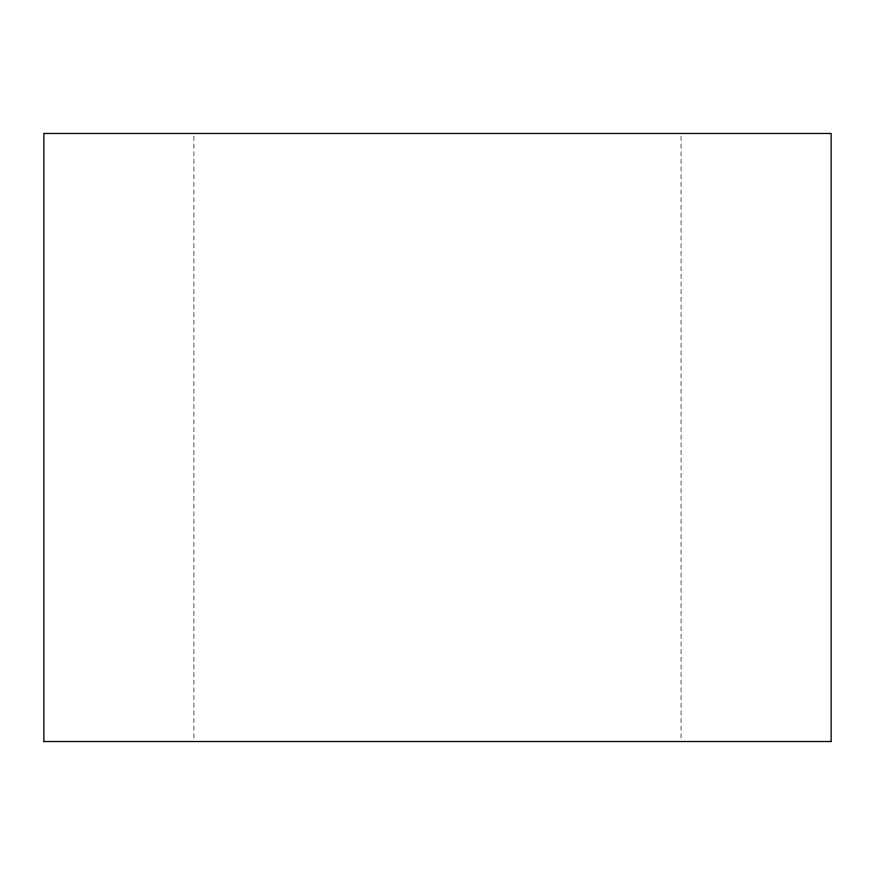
<?xml version="1.0" encoding="UTF-8"?>
<svg xmlns="http://www.w3.org/2000/svg" width="875" height="875" viewBox="0 0 875 875"><rect width="100%" height="100%" fill="white"/><g stroke="black" fill="none" stroke-linecap="round" stroke-linejoin="round"><path stroke-width="0.66" stroke-dasharray="4.38 3.28" d="M681.078 136.216L681.078 738.784M193.922 136.216L193.922 738.784"/><path stroke-width="1.31" d="M43.75 741.519L831.25 741.519M831.141 741.519L831.141 133.481L43.859 133.481L43.859 741.519"/></g></svg>
